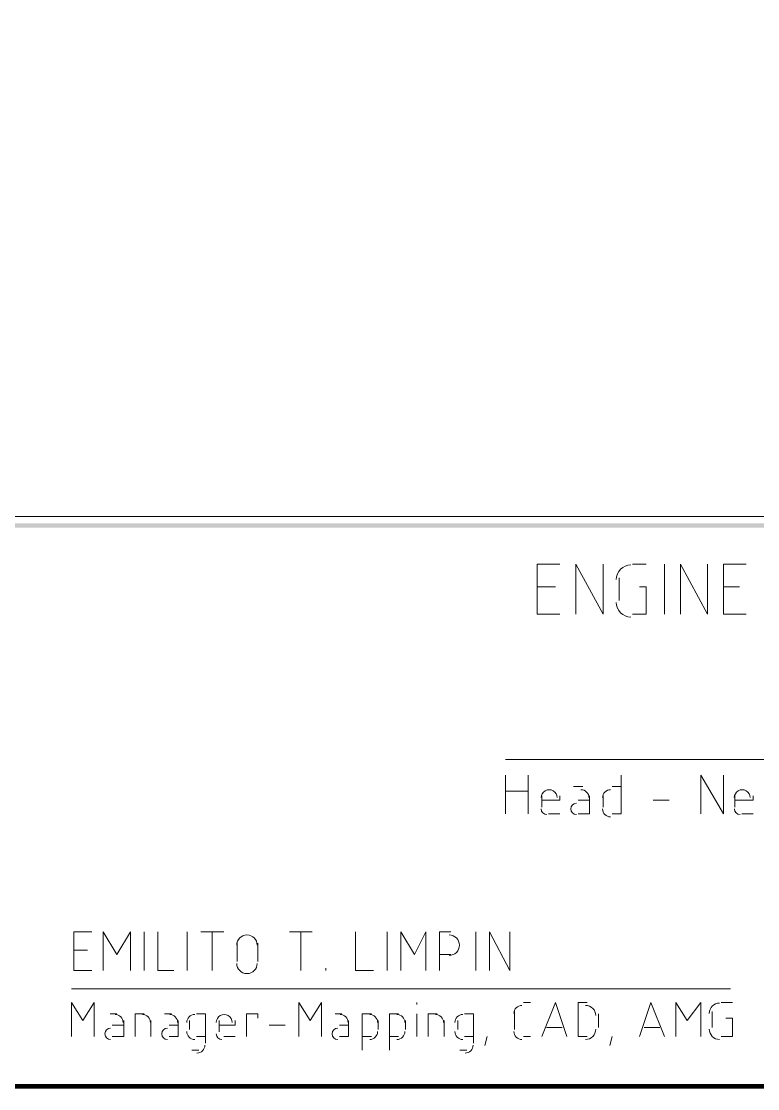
# Model space of a CAD drawing. Header units: millimetres. Extents: x 0.6 to 28.7, y 3.6 to 37.8.
# Drawn here: x 2.146 to 3.497, y 3.618 to 5.578 of the extents above; entities that cross this region are included whole.
import ezdxf

# ---------------------------------------------------------------- set-up
doc = ezdxf.new("R2010")
doc.units = ezdxf.units.MM
doc.layers.add('PDF_FRAME-TB', color=7, linetype='Continuous')

msp = doc.modelspace()

# ---------------------------------------------------------------- linework, layer by layer
at = {"layer": 'PDF_FRAME-TB', "lineweight": 0, "const_width": 0.00834}
msp.add_lwpolyline([(28.6993, 37.8192), (0.5988, 37.8192), (0.5988, 3.6224), (28.6993, 3.6224)], close=True, dxfattribs=at)
at = {"layer": 'PDF_FRAME-TB', "color": 254, "lineweight": 0, "true_color": 0xdcdcdc}
msp.add_lwpolyline([(0.6155, 4.669), (28.6827, 4.669), (28.6827, 37.8025), (0.6155, 37.8025)], close=True, dxfattribs=at)
at = {"layer": 'PDF_FRAME-TB', "lineweight": 9}
for points in [[(3.1341, 4.4897), (3.0924, 4.4897), (3.0924, 4.5815), (3.1341, 4.5815)], [(3.1633, 4.4897), (3.1633, 4.5815), (3.2133, 4.4897), (3.2133, 4.5815)], [(3.2675, 4.5815), (3.2926, 4.5815)], [(3.3259, 4.4897), (3.3259, 4.5815)], [(3.3551, 4.4897), (3.3551, 4.5815), (3.4051, 4.4897), (3.4051, 4.5815)], [(3.476, 4.4897), (3.4343, 4.4897), (3.4343, 4.5815), (3.476, 4.5815)], [(3.2425, 4.5148), (3.2425, 4.5565)], [(3.1258, 4.5398), (3.0924, 4.5398)], [(3.28, 4.5398), (3.2926, 4.5398), (3.2926, 4.4897), (3.2675, 4.4897)], [(3.4635, 4.5398), (3.4343, 4.5398)], [(3.034, 4.1228), (3.034, 4.1937)], [(3.0757, 4.1937), (3.0757, 4.1228)], [(3.2467, 4.1937), (3.2467, 4.1228), (3.23, 4.1228)], [(3.3926, 4.1228), (3.3926, 4.1937), (3.4343, 4.1228), (3.4343, 4.1937)], [(3.034, 4.1645), (3.0757, 4.1645)], [(3.1007, 4.1353), (3.1007, 4.1562)], [(3.1341, 4.1562), (3.1341, 4.1478), (3.1007, 4.1478)], [(3.1591, 4.1728), (3.1758, 4.1728)], [(3.1883, 4.1562), (3.1883, 4.1228), (3.1675, 4.1228)], [(3.2133, 4.1353), (3.2133, 4.1562)], [(3.23, 4.1728), (3.2467, 4.1728)], [(3.4552, 4.1353), (3.4552, 4.1562)], [(3.4885, 4.1562), (3.4885, 4.1478), (3.4552, 4.1478)], [(3.1675, 4.1478), (3.1883, 4.1478)], [(3.3051, 4.1478), (3.3343, 4.1478)], [(3.1341, 4.1228), (3.1133, 4.1228)], [(3.4885, 4.1228), (3.4677, 4.1228)], [(2.2751, 3.8351), (2.2418, 3.8351), (2.2418, 3.906), (2.2751, 3.906)], [(2.296, 3.8351), (2.296, 3.906), (2.321, 3.8643), (2.346, 3.906), (2.346, 3.8351)], [(2.371, 3.8351), (2.371, 3.906)], [(2.396, 3.906), (2.396, 3.8351), (2.4252, 3.8351)], [(2.4502, 3.8351), (2.4502, 3.906)], [(2.4753, 3.906), (2.517, 3.906)], [(2.4961, 3.8351), (2.4961, 3.906)], [(2.6379, 3.906), (2.6796, 3.906)], [(2.6587, 3.8351), (2.6587, 3.906)], [(2.7588, 3.906), (2.7588, 3.8351), (2.7922, 3.8351)], [(2.8172, 3.8351), (2.8172, 3.906)], [(2.8422, 3.8351), (2.8422, 3.906), (2.8672, 3.8643), (2.8881, 3.906), (2.8881, 3.8351)], [(2.9131, 3.8351), (2.9131, 3.906), (2.9339, 3.906)], [(2.9798, 3.8351), (2.9798, 3.906)], [(3.0048, 3.8351), (3.0048, 3.906), (3.0424, 3.8351), (3.0424, 3.906)], [(2.542, 3.8518), (2.542, 3.8851)], [(2.5795, 3.8851), (2.5795, 3.8518)], [(2.2668, 3.8726), (2.2418, 3.8726)], [(2.9339, 3.8643), (2.9131, 3.8643)], [(2.7046, 3.8351), (2.7046, 3.8392)], [(2.2376, 3.7142), (2.2376, 3.7767), (2.2584, 3.7433), (2.2793, 3.7767), (2.2793, 3.7142)], [(2.6546, 3.7142), (2.6546, 3.7767), (2.6754, 3.7433), (2.6963, 3.7767), (2.6963, 3.7142)], [(2.8714, 3.7725), (2.8714, 3.7767)], [(3.0674, 3.7767), (3.0799, 3.7767)], [(3.1007, 3.7142), (3.1258, 3.7767), (3.1466, 3.7142)], [(3.1841, 3.7767), (3.1675, 3.7767), (3.1675, 3.7142), (3.1841, 3.7142)], [(3.28, 3.7142), (3.3009, 3.7767), (3.3259, 3.7142)], [(3.3468, 3.7142), (3.3468, 3.7767), (3.3676, 3.7433), (3.3926, 3.7767), (3.3926, 3.7142)], [(3.4302, 3.7767), (3.451, 3.7767)], [(2.3085, 3.7559), (2.321, 3.7559)], [(2.3335, 3.7433), (2.3335, 3.7142), (2.3126, 3.7142)], [(2.3543, 3.7142), (2.3543, 3.7559), (2.371, 3.7559)], [(2.3835, 3.7433), (2.3835, 3.7142)], [(2.4085, 3.7559), (2.4211, 3.7559)], [(2.4336, 3.7433), (2.4336, 3.7142), (2.4169, 3.7142)], [(2.4544, 3.7433), (2.4544, 3.7267)], [(2.4836, 3.7016), (2.4836, 3.7559), (2.4669, 3.7559)], [(2.5086, 3.7225), (2.5086, 3.7433)], [(2.5378, 3.7433), (2.5378, 3.735), (2.5086, 3.735)], [(2.5587, 3.7142), (2.5587, 3.7559), (2.5795, 3.7559), (2.5795, 3.7475)], [(2.7213, 3.7559), (2.7338, 3.7559)], [(2.7463, 3.7433), (2.7463, 3.7142), (2.7296, 3.7142)], [(2.7713, 3.6891), (2.7713, 3.7559), (2.788, 3.7559)], [(2.8005, 3.7433), (2.8005, 3.7267)], [(2.8214, 3.6891), (2.8214, 3.7559), (2.838, 3.7559)], [(2.8506, 3.7433), (2.8506, 3.7267)], [(2.8714, 3.7142), (2.8714, 3.7559)], [(2.8923, 3.7142), (2.8923, 3.7559), (2.9089, 3.7559)], [(2.9214, 3.7433), (2.9214, 3.7142)], [(2.9465, 3.7433), (2.9465, 3.7267)], [(2.9756, 3.7016), (2.9756, 3.7559), (2.959, 3.7559)], [(3.0507, 3.7267), (3.0507, 3.76)], [(3.205, 3.7308), (3.205, 3.7559)], [(3.4135, 3.7308), (3.4135, 3.76)], [(3.4385, 3.7475), (3.451, 3.7475), (3.451, 3.7142), (3.4302, 3.7142)], [(2.3126, 3.735), (2.3335, 3.735)], [(2.4169, 3.735), (2.4336, 3.735)], [(2.6004, 3.735), (2.6296, 3.735)], [(2.7296, 3.735), (2.7463, 3.735)], [(3.1383, 3.7308), (3.1091, 3.7308)], [(3.3176, 3.7308), (3.2884, 3.7308)], [(2.4669, 3.7142), (2.4836, 3.7142)], [(2.5378, 3.7142), (2.517, 3.7142)], [(2.788, 3.7142), (2.7713, 3.7142)], [(2.838, 3.7142), (2.8214, 3.7142)], [(2.959, 3.7142), (2.9756, 3.7142)], [(2.9965, 3.6975), (3.0007, 3.7142)], [(3.0799, 3.7142), (3.0674, 3.7142)], [(3.2258, 3.6975), (3.23, 3.7142)], [(2.4586, 3.6891), (2.4711, 3.6891)], [(2.9506, 3.6891), (2.9631, 3.6891)]]:
    msp.add_lwpolyline(points, dxfattribs=at)
at = {"layer": 'PDF_FRAME-TB', "color": 8, "lineweight": 0, "true_color": 0x808080}
for points in [[(3.034, 4.2229), (5.3441, 4.2229)], [(2.2376, 3.8017), (3.4468, 3.8017)]]:
    msp.add_lwpolyline(points, dxfattribs=at)
at = {"layer": 'PDF_FRAME-TB', "lineweight": 9}
for centre, radius, start, end in [((3.2644, 4.5529), 0.0271, 90, 180), ((3.2644, 4.5112), 0.0271, 180, 270), ((3.1143, 4.1526), 0.0146, 359.9999, 180.0001), ((3.1727, 4.1526), 0.0146, 359.9999, 90.0001), ((3.2269, 4.1526), 0.0146, 89.9999, 180.0001), ((3.4687, 4.1526), 0.0146, 359.9999, 180.0001), ((3.1643, 4.1318), 0.0104, 90.0001, 269.9999), ((3.1101, 4.1318), 0.0104, 180.0001, 269.9999), ((3.2269, 4.1318), 0.0146, 179.9999, 270.0001), ((3.4646, 4.1318), 0.0104, 180.0001, 269.9999), ((2.5597, 3.8816), 0.0188, 0, 180), ((2.9308, 3.8816), 0.0188, 270, 90), ((2.5597, 3.8482), 0.0188, 180, 360), ((3.0643, 3.7565), 0.0146, 89.9999, 180.0001), ((3.181, 3.7523), 0.0188, 0, 90), ((3.427, 3.7565), 0.0188, 90, 180), ((2.3178, 3.7398), 0.0146, 359.9999, 90.0001), ((2.3679, 3.7398), 0.0146, 359.9999, 90.0001), ((2.4179, 3.7398), 0.0146, 359.9999, 90.0001), ((2.4638, 3.7398), 0.0146, 89.9999, 180.0001), ((2.518, 3.7398), 0.0146, 359.9999, 180.0001), ((2.7307, 3.7398), 0.0146, 359.9999, 90.0001), ((2.7849, 3.7398), 0.0146, 359.9999, 90.0001), ((2.8349, 3.7398), 0.0146, 359.9999, 90.0001), ((2.9058, 3.7398), 0.0146, 359.9999, 90.0001), ((2.9558, 3.7398), 0.0146, 89.9999, 180.0001), ((2.3095, 3.7189), 0.0104, 90.0001, 269.9999), ((2.4137, 3.7189), 0.0104, 90.0001, 269.9999), ((2.7265, 3.7189), 0.0104, 90.0001, 269.9999), ((3.181, 3.7273), 0.0188, 270, 360), ((3.427, 3.7273), 0.0188, 180, 270), ((2.4638, 3.7231), 0.0146, 179.9999, 270.0001), ((2.5138, 3.7189), 0.0104, 180.0001, 269.9999), ((2.7849, 3.7231), 0.0146, 269.9999, 0.0001), ((2.8349, 3.7231), 0.0146, 269.9999, 0.0001), ((2.9558, 3.7231), 0.0146, 179.9999, 270.0001), ((3.0643, 3.7231), 0.0146, 179.9999, 270.0001), ((2.4679, 3.6981), 0.0146, 269.9999, 0.0001), ((2.96, 3.6981), 0.0146, 269.9999, 0.0001)]:
    msp.add_arc(centre, radius, start, end, dxfattribs=at)
at = {"layer": 'PDF_FRAME-TB', "transparency": 33554559}
for points in [[(0.5988, 4.6565), (0.5988, 4.6482), (28.6993, 4.6565)], [(0.5988, 4.6482), (28.6993, 4.6565), (28.6993, 4.6482)]]:
    msp.add_solid(points, dxfattribs=at)

doc.saveas('drawing.dxf')
